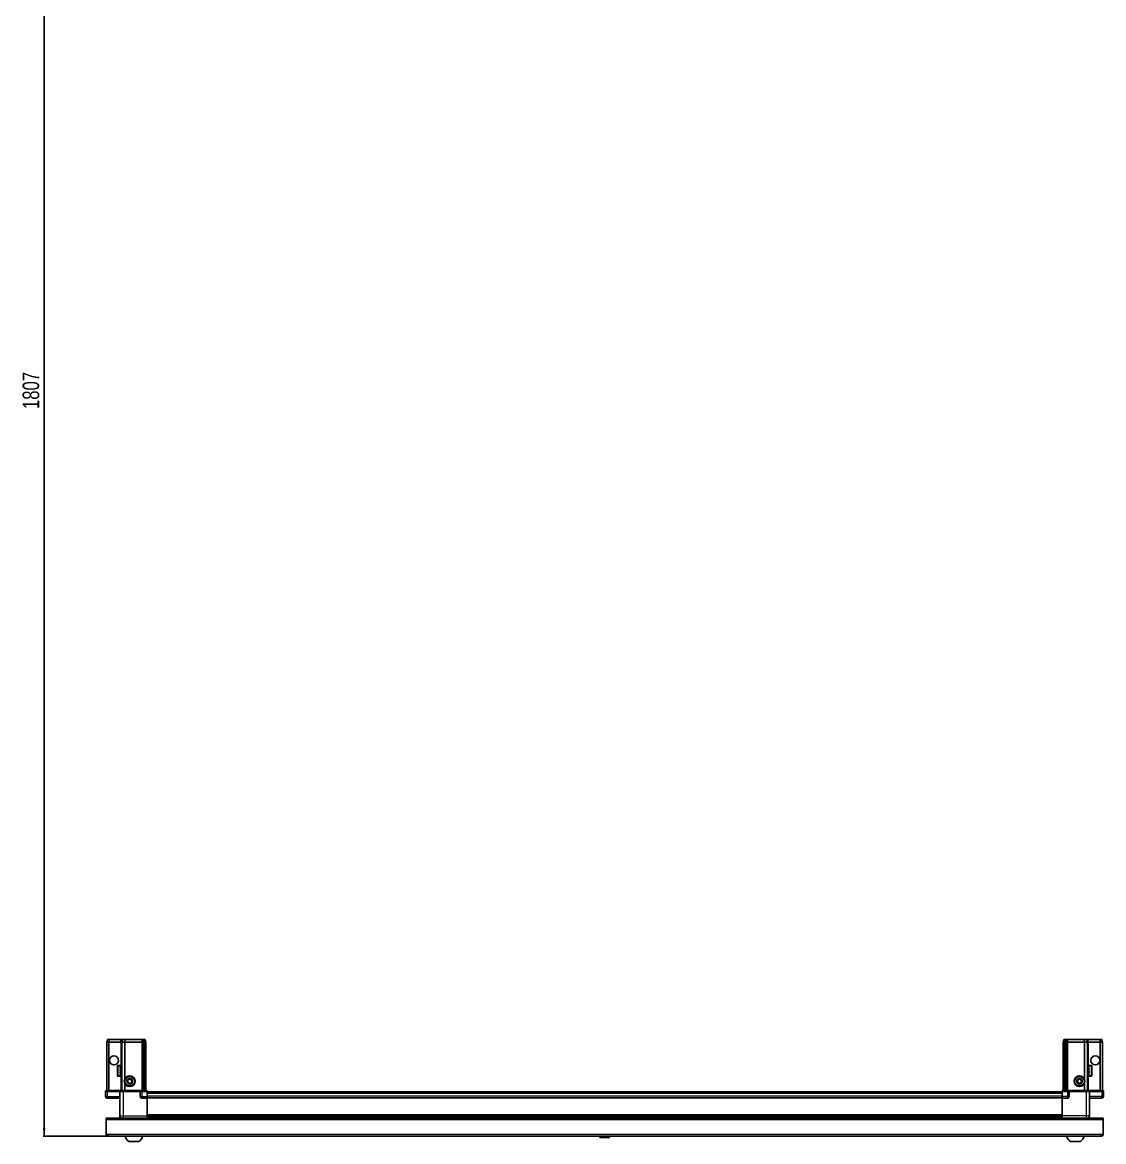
# Model space of a CAD drawing. Header units: millimetres. Extents: x 1315 to 6037, y -1123 to 1662.
# Drawn here: x 1371 to 2671, y -1123 to 223 of the extents above; entities that cross this region are included whole.
import ezdxf

# ---------------------------------------------------------------- set-up
doc = ezdxf.new("R2010")
doc.units = ezdxf.units.MM
doc.layers.add('FORMAT', color=7, linetype='Continuous')
doc.styles.add('SLDTEXTSTYLE0', font='TXT', dxfattribs={"width": 0.75})
doc.dimstyles.new('SLDDIMSTYLE0', dxfattribs={"dimtxt": 20, "dimasz": 10, "dimexe": 0, "dimexo": 0.0625, "dimgap": 5, "dimtad": 2, "dimdec": 1, "dimrnd": 1e-09, "dimzin": 12, "dimdsep": 46, "dimtxsty": 'SLDTEXTSTYLE0', "dimsah": 1, "dimcen": 0.09, "dimadec": 0, "dimazin": 3, "dimtfac": 1, "dimtofl": 0, "dimtmove": 0, "dimatfit": 3, "dimfxl": 0, "dimfrac": 2, "dimtolj": 1, "dimtzin": 12, "dimarcsym": 0})

# ---------------------------------------------------------------- blocks, each defined once
blk = doc.blocks.new('_D_9')
at = {"layer": 'FORMAT'}
for p, q in [((2065, 690.8), (1395.8, 690.8)), ((1396.8, 690.8), (1396.8, -1116.2)), ((1473.4, -1116.2), (1395.8, -1116.2))]:
    blk.add_line(p, q, dxfattribs=at)
for points in [[(1396.8, 690.8), (1395.3, 680.8), (1398.4, 680.8)], [(1396.8, -1116.2), (1398.4, -1106.2), (1395.3, -1106.2)]]:
    blk.add_solid(points, dxfattribs=at)
at = {"layer": 'FORMAT', "insert": (1371, -242.2), "char_height": 20, "attachment_point": 1, "rotation": 90, "style": 'SLDTEXTSTYLE0'}
blk.add_mtext('1807', dxfattribs=at)

msp = doc.modelspace()

# ---------------------------------------------------------------- linework, layer by layer
at = {"color": 7, "linetype": 'Continuous', "lineweight": 25}
for p, q in [((1472.32, -1003.15), (1473.12, -1000.15)), ((1472.32, -1003.15), (1472.32, -1061.45)), ((1474.82, -1003.15), (1472.32, -1003.15)), ((1473.12, -1000.15), (1474.97, -1000.15)), ((1474.82, -1003.15), (1474.97, -1000.15)), ((1474.82, -1003.15), (1474.82, -1061.45)), ((1489.32, -1003.15), (1474.82, -1003.15)), ((1474.97, -1000.15), (1489.32, -1000.15)), ((1489.32, -1000.15), (1491.12, -1000.15)), ((1490.32, -1003.15), (1489.32, -1003.15)), ((1490.32, -1003.15), (1491.12, -1000.15)), ((1493.82, -1003.15), (1490.32, -1003.15)), ((1490.32, -1003.15), (1490.32, -1061.45)), ((1491.12, -1000.15), (1494.15, -1000.15)), ((1494.15, -1000.15), (1493.82, -1003.15)), ((1493.82, -1003.15), (1493.82, -1047.65)), ((1514.32, -1003.15), (1493.82, -1003.15)), ((1494.15, -1000.15), (1514.32, -1000.15)), ((1514.32, -1000.15), (1516.12, -1000.15)), ((1515.32, -1003.15), (1514.32, -1003.15)), ((1516.12, -1000.15), (1515.32, -1003.15)), ((1515.32, -1003.15), (1515.32, -1061.45)), ((1516.32, -1003.15), (1515.32, -1003.15)), ((1516.12, -1000.15), (1516.86, -1000.15)), ((1516.86, -1000.15), (1516.32, -1003.15)), ((1516.32, -1003.15), (1516.32, -1061.45)), ((1517.82, -1003.15), (1516.32, -1003.15)), ((1516.86, -1000.15), (1517.36, -1000.15)), ((1517.36, -1000.15), (1518.52, -1000.15)), ((1517.36, -1000.15), (1517.82, -1003.15)), ((1517.82, -1003.15), (1517.82, -1061.45)), ((1519.32, -1003.15), (1517.82, -1003.15)), ((1518.52, -1000.15), (1519.32, -1003.15)), ((1519.32, -1003.15), (1519.32, -1061.45)), ((2623.12, -1000.15), (2622.32, -1003.15)), ((2622.32, -1003.15), (2623.82, -1003.15)), ((2622.32, -1003.15), (2622.32, -1061.45)), ((2624.28, -1000.15), (2623.12, -1000.15)), ((2624.28, -1000.15), (2623.82, -1003.15)), ((2623.82, -1003.15), (2625.32, -1003.15)), ((2623.82, -1003.15), (2623.82, -1061.45)), ((2624.78, -1000.15), (2624.28, -1000.15)), ((2624.78, -1000.15), (2625.32, -1003.15)), ((2625.52, -1000.15), (2624.78, -1000.15)), ((2625.32, -1003.15), (2626.32, -1003.15)), ((2625.32, -1003.15), (2625.32, -1061.45)), ((2625.52, -1000.15), (2626.32, -1003.15)), ((2627.32, -1000.15), (2625.52, -1000.15)), ((2626.32, -1003.15), (2626.32, -1061.45)), ((2626.32, -1003.15), (2627.32, -1003.15)), ((2647.49, -1000.15), (2627.32, -1000.15)), ((2627.32, -1003.15), (2647.82, -1003.15)), ((2647.49, -1000.15), (2647.82, -1003.15)), ((2650.52, -1000.15), (2647.49, -1000.15)), ((2647.82, -1003.15), (2647.82, -1047.65)), ((2647.82, -1003.15), (2651.32, -1003.15)), ((2651.32, -1003.15), (2650.52, -1000.15)), ((2652.32, -1000.15), (2650.52, -1000.15)), ((2651.32, -1003.15), (2651.32, -1061.45)), ((2651.32, -1003.15), (2652.32, -1003.15)), ((2666.67, -1000.15), (2652.32, -1000.15)), ((2652.32, -1003.15), (2666.82, -1003.15)), ((2666.82, -1003.15), (2666.67, -1000.15)), ((2668.52, -1000.15), (2666.67, -1000.15)), ((2666.82, -1003.15), (2666.82, -1061.45)), ((2666.82, -1003.15), (2669.32, -1003.15)), ((2669.32, -1003.15), (2668.52, -1000.15)), ((2669.32, -1003.15), (2669.32, -1061.45)), ((1485.12, -1043.35), (1485.12, -1031.95)), ((1488.32, -1031.15), (1485.92, -1031.15)), ((1488.32, -1031.15), (1488.32, -1031.16)), ((1488.32, -1031.16), (1488.82, -1031.16)), ((1488.32, -1031.35), (1488.82, -1031.35)), ((1488.32, -1031.35), (1488.32, -1031.56)), ((1488.32, -1031.56), (1488.82, -1031.56)), ((1488.32, -1032.14), (1488.82, -1032.14)), ((1488.32, -1032.14), (1488.32, -1032.57)), ((1488.32, -1032.57), (1488.82, -1032.57)), ((1488.32, -1033.47), (1488.82, -1033.47)), ((1488.32, -1033.47), (1488.32, -1034.07)), ((1488.32, -1034.07), (1488.82, -1034.07)), ((1488.32, -1035.22), (1488.82, -1035.22)), ((1488.32, -1035.22), (1488.32, -1035.92)), ((1488.82, -1031.35), (1488.82, -1031.16)), ((1488.82, -1031.56), (1488.82, -1031.35)), ((1488.82, -1032.14), (1488.82, -1031.56)), ((1488.82, -1032.57), (1488.82, -1032.14)), ((1488.82, -1033.47), (1488.82, -1032.57)), ((1488.92, -1033.25), (1488.82, -1033.25)), ((1488.82, -1034.07), (1488.82, -1033.47)), ((1488.82, -1035.22), (1488.82, -1034.07)), ((1488.82, -1035.92), (1488.82, -1035.22)), ((1488.92, -1042.05), (1488.92, -1033.25)), ((1489.8, -1034.34), (1489.32, -1033.65)), ((1489.32, -1041.65), (1489.32, -1033.65)), ((1490.29, -1033.65), (1489.8, -1034.34)), ((1489.8, -1040.96), (1489.8, -1034.34)), ((1490.32, -1033.65), (1490.29, -1033.65)), ((1490.29, -1041.65), (1490.29, -1033.65)), ((2651.35, -1033.65), (2651.32, -1033.65)), ((2651.84, -1034.34), (2651.35, -1033.65)), ((2651.35, -1033.65), (2651.35, -1041.65)), ((2652.32, -1033.65), (2651.84, -1034.34)), ((2651.84, -1034.34), (2651.84, -1040.96)), ((2652.32, -1033.65), (2652.32, -1041.65)), ((2652.82, -1033.25), (2652.72, -1033.25)), ((2652.72, -1033.25), (2652.72, -1042.05)), ((2655.72, -1031.15), (2652.82, -1031.15)), ((2653.32, -1031.15), (2652.82, -1031.15)), ((2652.82, -1031.15), (2652.82, -1031.2)), ((2652.82, -1031.2), (2652.82, -1031.49)), ((2653.32, -1031.2), (2652.82, -1031.2)), ((2653.32, -1031.49), (2652.82, -1031.49)), ((2652.82, -1031.49), (2652.82, -1031.76)), ((2653.32, -1031.76), (2652.82, -1031.76)), ((2652.82, -1031.76), (2652.82, -1032.42)), ((2653.32, -1032.42), (2652.82, -1032.42)), ((2652.82, -1032.42), (2652.82, -1032.89)), ((2652.82, -1032.89), (2652.82, -1033.87)), ((2653.32, -1032.89), (2652.82, -1032.89)), ((2653.32, -1033.87), (2652.82, -1033.87)), ((2652.82, -1033.87), (2652.82, -1034.5)), ((2652.82, -1034.5), (2652.82, -1035.69)), ((2653.32, -1034.5), (2652.82, -1034.5)), ((2653.32, -1035.69), (2652.82, -1035.69)), ((2652.82, -1035.69), (2652.82, -1036.32)), ((2653.32, -1031.2), (2653.32, -1031.15)), ((2653.32, -1031.76), (2653.32, -1031.49)), ((2653.32, -1032.89), (2653.32, -1032.42)), ((2653.32, -1034.5), (2653.32, -1033.87)), ((2653.32, -1036.41), (2653.32, -1035.69)), ((2656.52, -1031.95), (2656.52, -1043.35)), ((1485.92, -1044.15), (1488.32, -1044.15)), ((1488.32, -1035.92), (1488.82, -1035.92)), ((1488.32, -1037.2), (1488.82, -1037.2)), ((1488.32, -1037.2), (1488.32, -1037.94)), ((1488.32, -1037.35), (1488.82, -1037.35)), ((1488.32, -1037.85), (1488.82, -1037.85)), ((1488.32, -1037.94), (1488.82, -1037.94)), ((1488.32, -1039.23), (1488.82, -1039.23)), ((1488.32, -1039.23), (1488.32, -1039.93)), ((1488.32, -1039.93), (1488.82, -1039.93)), ((1488.32, -1041.1), (1488.82, -1041.1)), ((1488.32, -1041.1), (1488.32, -1041.7)), ((1488.32, -1041.7), (1488.82, -1041.7)), ((1488.32, -1042.63), (1488.82, -1042.63)), ((1488.32, -1042.63), (1488.32, -1043.07)), ((1488.32, -1043.07), (1488.82, -1043.07)), ((1488.32, -1043.68), (1488.82, -1043.68)), ((1488.32, -1043.68), (1488.32, -1043.92)), ((1488.32, -1043.92), (1488.82, -1043.92)), ((1488.32, -1044.14), (1488.82, -1044.14)), ((1488.32, -1044.14), (1488.32, -1044.15)), ((1488.32, -1044.15), (1488.82, -1044.15)), ((1488.82, -1037.2), (1488.82, -1035.92)), ((1488.82, -1037.35), (1488.82, -1037.2)), ((1488.82, -1037.94), (1488.82, -1037.85)), ((1488.82, -1039.23), (1488.82, -1037.94)), ((1488.82, -1039.93), (1488.82, -1039.23)), ((1488.82, -1041.1), (1488.82, -1039.93)), ((1488.82, -1041.7), (1488.82, -1041.1)), ((1488.82, -1042.63), (1488.82, -1041.7)), ((1488.82, -1042.05), (1488.92, -1042.05)), ((1488.82, -1043.07), (1488.82, -1042.63)), ((1488.82, -1043.68), (1488.82, -1043.07)), ((1488.82, -1043.92), (1488.82, -1043.68)), ((1488.82, -1044.14), (1488.82, -1043.92)), ((1488.82, -1044.15), (1488.82, -1044.14)), ((1489.32, -1041.65), (1489.8, -1040.96)), ((1489.8, -1040.96), (1490.29, -1041.65)), ((1490.29, -1041.65), (1490.32, -1041.65)), ((2651.32, -1041.65), (2651.35, -1041.65)), ((2651.35, -1041.65), (2651.84, -1040.96)), ((2651.84, -1040.96), (2652.32, -1041.65)), ((2652.72, -1042.05), (2652.82, -1042.05)), ((2653.32, -1036.32), (2652.82, -1036.32)), ((2652.82, -1036.41), (2652.82, -1037.7)), ((2653.32, -1036.41), (2652.82, -1036.41)), ((2653.32, -1037.7), (2652.82, -1037.7)), ((2653.32, -1038.18), (2652.82, -1038.18)), ((2652.82, -1038.18), (2652.82, -1038.44)), ((2652.82, -1038.44), (2652.82, -1039.71)), ((2653.32, -1038.44), (2652.82, -1038.44)), ((2653.32, -1039.71), (2652.82, -1039.71)), ((2652.82, -1039.71), (2652.82, -1040.39)), ((2652.82, -1040.39), (2652.82, -1041.51)), ((2653.32, -1040.39), (2652.82, -1040.39)), ((2653.32, -1041.51), (2652.82, -1041.51)), ((2652.82, -1041.51), (2652.82, -1042.08)), ((2652.82, -1042.08), (2652.82, -1042.94)), ((2653.32, -1042.08), (2652.82, -1042.08)), ((2653.32, -1042.94), (2652.82, -1042.94)), ((2652.82, -1042.94), (2652.82, -1043.33)), ((2652.82, -1043.33), (2652.82, -1043.85)), ((2653.32, -1043.33), (2652.82, -1043.33)), ((2653.32, -1043.85), (2652.82, -1043.85)), ((2652.82, -1043.85), (2652.82, -1044.03)), ((2652.82, -1044.03), (2652.82, -1044.15)), ((2653.32, -1044.03), (2652.82, -1044.03)), ((2652.82, -1044.15), (2655.72, -1044.15)), ((2653.32, -1038.44), (2653.32, -1037.7)), ((2653.32, -1040.39), (2653.32, -1039.71)), ((2653.32, -1042.08), (2653.32, -1041.51)), ((2653.32, -1043.33), (2653.32, -1042.94)), ((2653.32, -1044.03), (2653.32, -1043.85)), ((1471.32, -1061.45), (1470.82, -1062.32)), ((1470.82, -1062.65), (1470.82, -1062.32)), ((1470.82, -1062.65), (1472.82, -1062.65)), ((1470.82, -1062.65), (1470.82, -1068.65)), ((1472.82, -1061.45), (1471.32, -1061.45)), ((1472.82, -1061.45), (1487.62, -1061.45)), ((1487.62, -1062.65), (1472.82, -1062.65)), ((1472.82, -1062.65), (1487.62, -1062.65)), ((1487.62, -1061.45), (1487.82, -1061.45)), ((1487.82, -1062.65), (1487.62, -1062.65)), ((1487.82, -1062.65), (1487.82, -1061.45)), ((1487.82, -1061.45), (1491.82, -1061.45)), ((1491.82, -1062.65), (1487.82, -1062.65)), ((1487.82, -1062.65), (1487.82, -1091.65)), ((1491.82, -1061.45), (1512.12, -1061.45)), ((1512.12, -1062.65), (1491.82, -1062.65)), ((1493.82, -1052.65), (1493.82, -1061.45)), ((1512.12, -1061.45), (1512.32, -1061.45)), ((1512.32, -1062.65), (1512.12, -1062.65)), ((1512.32, -1062.65), (1512.32, -1061.45)), ((1513, -1061.45), (1512.32, -1061.45)), ((1512.32, -1062.65), (1514.32, -1062.65)), ((1512.32, -1062.65), (1512.32, -1068.65)), ((1513, -1061.45), (1520.82, -1061.45)), ((1520.82, -1062.32), (1514.32, -1062.32)), ((1520.82, -1062.65), (1514.32, -1062.65)), ((1514.32, -1062.65), (1520.82, -1062.65)), ((1520.82, -1061.45), (1520.82, -1062.32)), ((1520.82, -1062.32), (1520.82, -1062.32)), ((1520.82, -1062.65), (1520.82, -1062.32)), ((1520.82, -1062.65), (1520.82, -1062.65)), ((1520.82, -1062.65), (1520.82, -1068.65)), ((2620.82, -1062.8), (1520.82, -1062.8)), ((2620.82, -1062.32), (2620.82, -1061.45)), ((2620.82, -1061.45), (2628.64, -1061.45)), ((2627.32, -1062.32), (2620.82, -1062.32)), ((2620.82, -1062.65), (2620.82, -1062.32)), ((2627.32, -1062.65), (2620.82, -1062.65)), ((2620.82, -1062.65), (2620.82, -1068.65)), ((2627.32, -1062.65), (2629.32, -1062.65)), ((2629.32, -1062.65), (2627.32, -1062.65)), ((2629.32, -1061.45), (2628.64, -1061.45)), ((2629.32, -1062.65), (2629.32, -1061.45)), ((2629.32, -1061.45), (2629.52, -1061.45)), ((2629.52, -1062.65), (2629.32, -1062.65)), ((2629.32, -1062.65), (2629.32, -1068.65)), ((2629.52, -1061.45), (2649.82, -1061.45)), ((2649.82, -1062.65), (2629.52, -1062.65)), ((2647.82, -1052.65), (2647.82, -1061.45)), ((2649.82, -1061.45), (2653.82, -1061.45)), ((2653.82, -1062.65), (2649.82, -1062.65)), ((2653.82, -1062.65), (2653.82, -1061.45)), ((2653.82, -1061.45), (2654.02, -1061.45)), ((2654.02, -1062.65), (2653.82, -1062.65)), ((2653.82, -1062.65), (2653.82, -1091.65)), ((2654.02, -1061.45), (2668.82, -1061.45)), ((2668.82, -1062.65), (2654.02, -1062.65)), ((2670.32, -1061.45), (2668.82, -1061.45)), ((2668.82, -1062.65), (2670.82, -1062.65)), ((2670.82, -1062.32), (2670.32, -1061.45)), ((2670.82, -1062.32), (2670.32, -1061.45)), ((2670.82, -1062.65), (2670.82, -1062.32)), ((2670.82, -1062.65), (2670.82, -1062.32)), ((2670.82, -1062.65), (2670.82, -1062.65)), ((2670.82, -1062.65), (2670.82, -1068.65)), ((1487.82, -1070.65), (1472.82, -1070.65)), ((1520.82, -1070.65), (1514.32, -1070.65)), ((1520.82, -1068.65), (1520.82, -1070.65)), ((2620.82, -1070), (1520.82, -1070)), ((1520.82, -1091.65), (1520.82, -1070.65)), ((2620.82, -1068.65), (2620.82, -1070.65)), ((2620.82, -1070.65), (2627.32, -1070.65)), ((2620.82, -1091.65), (2620.82, -1070.65)), ((2653.82, -1070.65), (2668.82, -1070.65)), ((1471.32, -1096.75), (1471.32, -1094.65)), ((1471.32, -1094.65), (2670.32, -1094.65)), ((1471.32, -1114.05), (1471.32, -1096.75)), ((1486.32, -1094.55), (1473.42, -1094.55)), ((1486.32, -1094.55), (1486.32, -1094.65)), ((1520.82, -1092.68), (2620.82, -1092.68)), ((1520.82, -1092.71), (2620.82, -1092.71)), ((1544.7, -1094.5), (1520.82, -1094.5)), ((1539.32, -1094.65), (1539.32, -1094.5)), ((1539.36, -1094.65), (1539.36, -1094.5)), ((1539.63, -1094.65), (1539.63, -1094.5)), ((1539.89, -1094.65), (1539.89, -1094.5)), ((1540.54, -1094.65), (1540.54, -1094.5)), ((1541.01, -1094.65), (1541.01, -1094.5)), ((1541.97, -1094.65), (1541.97, -1094.5)), ((1542.59, -1094.65), (1542.59, -1094.5)), ((1543.78, -1094.65), (1543.78, -1094.5)), ((1544.44, -1094.65), (1544.44, -1094.5)), ((1544.49, -1094.65), (1544.49, -1094.5)), ((1545.79, -1094.5), (1544.7, -1094.5)), ((1546.52, -1094.5), (1545.79, -1094.5)), ((1545.79, -1094.65), (1545.79, -1094.5)), ((1545.79, -1094.5), (1545.79, -1094.5)), ((1545.8, -1094.65), (1545.8, -1094.5)), ((1546.3, -1094.65), (1546.3, -1094.5)), ((1546.52, -1094.65), (1546.52, -1094.5)), ((1546.94, -1094.5), (1546.52, -1094.5)), ((1546.52, -1094.5), (1546.52, -1094.5)), ((2594.7, -1094.5), (1546.94, -1094.5)), ((1547.8, -1094.65), (1547.8, -1094.5)), ((1548.49, -1094.65), (1548.49, -1094.5)), ((1549.61, -1094.65), (1549.61, -1094.5)), ((1550.19, -1094.65), (1550.19, -1094.5)), ((1551.06, -1094.65), (1551.06, -1094.5)), ((1551.46, -1094.65), (1551.46, -1094.5)), ((1551.99, -1094.65), (1551.99, -1094.5)), ((1552.18, -1094.65), (1552.18, -1094.5)), ((1552.32, -1094.65), (1552.32, -1094.5)), ((2589.32, -1094.65), (2589.32, -1094.5)), ((2589.49, -1094.65), (2589.49, -1094.5)), ((2589.7, -1094.65), (2589.7, -1094.5)), ((2590.26, -1094.65), (2590.26, -1094.5)), ((2590.68, -1094.65), (2590.68, -1094.5)), ((2591.58, -1094.65), (2591.58, -1094.5)), ((2592.16, -1094.65), (2592.16, -1094.5)), ((2593.31, -1094.65), (2593.31, -1094.5)), ((2594, -1094.65), (2594, -1094.5)), ((2595.28, -1094.5), (2594.7, -1094.5)), ((2595.28, -1094.65), (2595.28, -1094.5)), ((2595.29, -1094.5), (2595.28, -1094.5)), ((2596.02, -1094.5), (2595.29, -1094.5)), ((2595.46, -1094.65), (2595.46, -1094.5)), ((2595.96, -1094.65), (2595.96, -1094.5)), ((2596.02, -1094.65), (2596.02, -1094.5)), ((2597.05, -1094.5), (2596.02, -1094.5)), ((2596.02, -1094.5), (2596.02, -1094.5)), ((2620.82, -1094.5), (2596.94, -1094.5)), ((2597.31, -1094.65), (2597.31, -1094.5)), ((2598.02, -1094.65), (2598.02, -1094.5)), ((2599.19, -1094.65), (2599.19, -1094.5)), ((2599.8, -1094.65), (2599.8, -1094.5)), ((2600.75, -1094.65), (2600.75, -1094.5)), ((2601.19, -1094.65), (2601.19, -1094.5)), ((2601.82, -1094.65), (2601.82, -1094.5)), ((2602.06, -1094.65), (2602.06, -1094.5)), ((2602.3, -1094.65), (2602.3, -1094.5)), ((2602.32, -1094.65), (2602.32, -1094.5)), ((2620.97, -1094.65), (2620.97, -1091.65)), ((2655.32, -1094.55), (2655.32, -1094.65)), ((2655.32, -1094.55), (2668.22, -1094.55)), ((2670.32, -1094.65), (2670.32, -1096.75)), ((2670.32, -1096.75), (2670.32, -1114.05)), ((1473.42, -1114.05), (1471.32, -1114.05)), ((1473.42, -1114.05), (1473.42, -1116.15)), ((2668.22, -1116.15), (1473.42, -1116.15)), ((2066.02, -1116.15), (2065.03, -1117.14)), ((2076.6, -1117.14), (2075.62, -1116.15)), ((2670.32, -1114.05), (2668.22, -1114.05)), ((2668.22, -1116.15), (2668.22, -1114.05)), ((1498.82, -1122.75), (1510.82, -1122.75)), ((2065.03, -1117.14), (2065.03, -1117.65)), ((2076.6, -1117.14), (2065.03, -1117.14)), ((2076.6, -1117.65), (2065.03, -1117.65)), ((2076.6, -1117.65), (2076.6, -1117.14)), ((2630.82, -1122.75), (2642.82, -1122.75))]:
    msp.add_line(p, q, dxfattribs=at)
at = {"color": 8, "linetype": 'Continuous', "lineweight": 18}
for p, q in [((1489.32, -1003.15), (1489.32, -1000.15)), ((1489.32, -1003.15), (1489.32, -1033.65)), ((1514.32, -1000.15), (1514.32, -1003.15)), ((1514.32, -1003.15), (1514.32, -1061.45)), ((2627.32, -1000.15), (2627.32, -1003.15)), ((2627.32, -1003.15), (2627.32, -1061.45)), ((2652.32, -1003.15), (2652.32, -1000.15)), ((2652.32, -1003.15), (2652.32, -1033.65)), ((1485.92, -1044.15), (1485.92, -1031.15)), ((2655.72, -1031.15), (2655.72, -1044.15)), ((1489.32, -1041.65), (1489.32, -1061.45)), ((2652.32, -1041.65), (2652.32, -1061.45)), ((1472.82, -1062.65), (1472.82, -1061.45)), ((1472.82, -1062.65), (1472.82, -1068.65)), ((1487.62, -1062.65), (1487.62, -1061.45)), ((1491.82, -1062.65), (1491.82, -1061.45)), ((1491.82, -1062.65), (1491.82, -1091.65)), ((1512.12, -1062.65), (1512.12, -1061.45)), ((1514.32, -1062.65), (1514.32, -1062.32)), ((1514.32, -1062.65), (1514.32, -1068.65)), ((1520.82, -1062.65), (1520.82, -1062.32)), ((2627.32, -1062.65), (2627.32, -1062.32)), ((2627.32, -1062.65), (2627.32, -1068.65)), ((2629.52, -1061.45), (2629.52, -1062.65)), ((2649.82, -1062.65), (2649.82, -1061.45)), ((2649.82, -1062.65), (2649.82, -1091.65)), ((2654.02, -1061.45), (2654.02, -1062.65)), ((2668.82, -1062.65), (2668.82, -1061.45)), ((2668.82, -1062.65), (2668.82, -1068.65)), ((1470.82, -1068.65), (1472.82, -1068.65)), ((1472.82, -1068.65), (1487.82, -1068.65)), ((1472.82, -1070.65), (1472.82, -1068.65)), ((1512.32, -1068.65), (1514.32, -1068.65)), ((1514.32, -1068.65), (1520.82, -1068.65)), ((1514.32, -1068.65), (1514.32, -1070.65)), ((2620.82, -1064.8), (1520.82, -1064.8)), ((2620.82, -1068), (1520.82, -1068)), ((2620.82, -1070.65), (1520.82, -1070.65)), ((2627.32, -1068.65), (2620.82, -1068.65)), ((2629.32, -1068.65), (2627.32, -1068.65)), ((2627.32, -1068.65), (2627.32, -1070.65)), ((2668.82, -1068.65), (2653.82, -1068.65)), ((2670.82, -1068.65), (2668.82, -1068.65)), ((2668.82, -1070.65), (2668.82, -1068.65)), ((2670.32, -1096.75), (1471.32, -1096.75)), ((1473.42, -1094.65), (1473.42, -1094.55)), ((1491.82, -1091.65), (1520.82, -1091.65)), ((1520.82, -1090.05), (2620.82, -1090.05)), ((2620.82, -1091.47), (1520.82, -1091.47)), ((1520.82, -1093.92), (2620.82, -1093.92)), ((2649.82, -1091.65), (2620.82, -1091.65)), ((2668.22, -1094.65), (2668.22, -1094.55)), ((2668.22, -1114.05), (1473.42, -1114.05))]:
    msp.add_line(p, q, dxfattribs=at)
at = {"color": 7, "linetype": 'Continuous', "lineweight": 25, "flags": 128}
for points in [[(1473.42, -1094.55), (1473.01, -1094.59), (1472.78, -1094.65)], [(2668.86, -1094.65), (2668.63, -1094.59), (2668.22, -1094.55)]]:
    msp.add_lwpolyline(points, dxfattribs=at)
at = {"color": 7, "linetype": 'Continuous', "lineweight": 25}
for centre, radius in [((1480.82, -1025.15), 5.5), ((2660.82, -1025.15), 5.5), ((1499.82, -1050.15), 6.5), ((1499.82, -1050.15), 3.46), ((2641.82, -1050.15), 6.5), ((2641.82, -1050.15), 3.46)]:
    msp.add_circle(centre, radius, dxfattribs=at)
at = {"color": 8, "linetype": 'Continuous', "lineweight": 18}
for centre in [(1499.82, -1050.15), (2641.82, -1050.15)]:
    msp.add_circle(centre, 5.7, dxfattribs=at)
at = {"color": 7, "linetype": 'Continuous', "lineweight": 25}
for centre, radius, start, end in [((1485.92, -1031.95), 0.8, 90, 180), ((1489.32, -1033.25), 0.4, 180, 270), ((2652.32, -1033.25), 0.4, 270, 360), ((2655.72, -1031.95), 0.8, 0, 90), ((1485.92, -1043.35), 0.8, 180, 270), ((1489.32, -1042.05), 0.4, 90, 180), ((1499.82, -1050.15), 2.5, 147.37605, 207.37605), ((1499.82, -1050.15), 2.5, 87.37605, 147.37605), ((1499.82, -1050.15), 2.5, 27.37605, 87.37605), ((1499.82, -1050.15), 2.5, 327.37605, 27.37605), ((2641.82, -1050.15), 2.5, 134.67671, 194.67671), ((2641.82, -1050.15), 2.5, 74.67671, 134.67671), ((2641.82, -1050.15), 2.5, 14.67671, 74.67671), ((2652.32, -1042.05), 0.4, 0, 90), ((2655.72, -1043.35), 0.8, 270, 360), ((1499.82, -1050.15), 2.5, 207.37605, 267.37605), ((1499.82, -1050.15), 2.5, 267.37605, 327.37605), ((2641.82, -1050.15), 2.5, 194.67671, 254.67671), ((2641.82, -1050.15), 2.5, 254.67671, 314.67671), ((2641.82, -1050.15), 2.5, 314.67671, 14.67671), ((1472.82, -1068.65), 2, 180, 270), ((1514.32, -1068.65), 2, 180, 270), ((2627.32, -1068.65), 2, 270, 0), ((2668.82, -1068.65), 2, 270, 0), ((1473.42, -1114.05), 2.1, 180, 270), ((1473.42, -1114.05), 0.6, 180, 270), ((1505.84, -1113.13), 11.91, 194.70035, 233.8734), ((1503.8, -1113.13), 11.91, 306.1266, 345.29965), ((2637.84, -1113.13), 11.91, 194.70035, 233.8734), ((2635.8, -1113.13), 11.91, 306.1266, 345.29965), ((2668.22, -1114.05), 2.1, 270, 360), ((2668.22, -1114.05), 0.6, 270, 360)]:
    msp.add_arc(centre, radius, start, end, dxfattribs=at)
for centre, start_param, end_param in [((1514.32, -1058.85), 2.4188584, 3.1415927), ((2627.32, -1058.85), 3.1415927, 3.8643269)]:
    msp.add_ellipse(centre, major_axis=(0, 3.46), ratio=0.5773503, start_param=start_param, end_param=end_param, dxfattribs=at)
for points, knots in [([(1496.94, -1050.02), (1497.21, -1049.59), (1497.73, -1048.77), (1498.25, -1047.97), (1498.49, -1047.59)], [0, 0, 0, 0, 0.53468586, 1, 1, 1, 1]), ([(1498.49, -1047.59), (1499.01, -1047.61), (1499.97, -1047.66), (1500.93, -1047.7), (1501.38, -1047.72)], [0, 0, 0, 0, 0.5346859, 1, 1, 1, 1]), ([(1501.38, -1047.72), (1501.53, -1048.03), (1501.91, -1048.76), (1502.37, -1049.64), (1502.65, -1050.17), (1502.7, -1050.28)], [0, 0, 0, 0, 0.3629006, 0.8668753, 1, 1, 1, 1]), ([(2639.04, -1049.39), (2639.4, -1049.03), (2640.09, -1048.35), (2640.77, -1047.67), (2641.09, -1047.36)], [0, 0, 0, 0, 0.53468586, 1, 1, 1, 1]), ([(2641.09, -1047.36), (2641.59, -1047.5), (2642.52, -1047.75), (2643.44, -1048), (2643.87, -1048.12)], [0, 0, 0, 0, 0.5346859, 1, 1, 1, 1]), ([(2643.87, -1048.12), (2643.9, -1048.24), (2644.06, -1048.82), (2644.31, -1049.79), (2644.52, -1050.58), (2644.6, -1050.92)], [0, 0, 0, 0, 0.1331247, 0.6370994, 1, 1, 1, 1]), ([(1498.26, -1052.58), (1498.21, -1052.47), (1497.93, -1051.94), (1497.47, -1051.06), (1497.09, -1050.33), (1496.94, -1050.02)], [0, 0, 0, 0, 0.1331247, 0.6370994, 1, 1, 1, 1]), ([(1501.15, -1052.72), (1500.63, -1052.69), (1499.67, -1052.65), (1498.71, -1052.6), (1498.26, -1052.58)], [0, 0, 0, 0, 0.5346859, 1, 1, 1, 1]), ([(1502.7, -1050.28), (1502.43, -1050.72), (1501.91, -1051.53), (1501.39, -1052.34), (1501.15, -1052.72)], [0, 0, 0, 0, 0.5346859, 1, 1, 1, 1]), ([(2639.77, -1052.18), (2639.68, -1051.85), (2639.47, -1051.05), (2639.22, -1050.09), (2639.07, -1049.51), (2639.04, -1049.39)], [0, 0, 0, 0, 0.36290056, 0.86687533, 1, 1, 1, 1]), ([(2642.55, -1052.95), (2642.05, -1052.81), (2641.12, -1052.55), (2640.2, -1052.3), (2639.77, -1052.18)], [0, 0, 0, 0, 0.5346859, 1, 1, 1, 1]), ([(2644.6, -1050.92), (2644.24, -1051.28), (2643.55, -1051.96), (2642.87, -1052.63), (2642.55, -1052.95)], [0, 0, 0, 0, 0.53468586, 1, 1, 1, 1]), ([(1487.82, -1091.65), (1487.87, -1092.09), (1487.94, -1092.77), (1488.37, -1093.59), (1488.83, -1094.14), (1489.23, -1094.5), (1489.5, -1094.63), (1489.54, -1094.65)], [0, 0, 0, 0, 0.3630185, 0.5584377, 0.7580039, 0.9575702, 1, 1, 1, 1]), ([(1520.82, -1091.65), (1520.82, -1092.05), (1520.82, -1092.84), (1520.82, -1093.86), (1520.82, -1094.49), (1520.82, -1094.64), (1520.82, -1094.65)], [0, 0, 0, 0, 0.32552014, 0.65104028, 0.97656042, 1, 1, 1, 1]), ([(2620.82, -1091.65), (2620.82, -1092.05), (2620.82, -1092.84), (2620.82, -1093.86), (2620.82, -1094.49), (2620.82, -1094.64), (2620.82, -1094.65)], [0, 0, 0, 0, 0.3255201, 0.6510403, 0.9765604, 1, 1, 1, 1]), ([(2653.82, -1091.65), (2653.77, -1092.09), (2653.7, -1092.77), (2653.27, -1093.59), (2652.81, -1094.14), (2652.41, -1094.5), (2652.14, -1094.63), (2652.1, -1094.65)], [0, 0, 0, 0, 0.36301846, 0.55843766, 0.75800394, 0.95757021, 1, 1, 1, 1])]:
    msp.add_open_spline(points, degree=3, knots=knots, dxfattribs=at)
at = {"color": 8, "linetype": 'Continuous', "lineweight": 18}
for points in [[(1487.82, -1091.65), (1487.88, -1091.65), (1488, -1091.65), (1488.93, -1091.65), (1490.25, -1091.65), (1491.3, -1091.65), (1491.82, -1091.65)], [(2653.82, -1091.65), (2653.76, -1091.65), (2653.64, -1091.65), (2652.71, -1091.65), (2651.39, -1091.65), (2650.34, -1091.65), (2649.82, -1091.65)]]:
    msp.add_open_spline(points, degree=3, dxfattribs=at)
for points, knots in [([(1491.82, -1091.65), (1491.82, -1092.09), (1491.82, -1092.77), (1491.82, -1093.59), (1491.82, -1094.14), (1491.82, -1094.5), (1491.82, -1094.63), (1491.82, -1094.65)], [0, 0, 0, 0, 0.36301846, 0.55843766, 0.75800394, 0.95757021, 1, 1, 1, 1]), ([(2649.82, -1091.65), (2649.82, -1092.09), (2649.82, -1092.77), (2649.82, -1093.59), (2649.82, -1094.14), (2649.82, -1094.5), (2649.82, -1094.63), (2649.82, -1094.65)], [0, 0, 0, 0, 0.3630185, 0.5584377, 0.7580039, 0.9575702, 1, 1, 1, 1])]:
    msp.add_open_spline(points, degree=3, knots=knots, dxfattribs=at)

# ---------------------------------------------------------------- dimensions: what is measured, and where the dimension line sits
at = {"layer": 'FORMAT'}
dim = msp.add_linear_dim(base=(1396.82, -1116.15), p1=(2065.03, 690.85), p2=(1473.42, -1116.15), angle=90, dimstyle='SLDDIMSTYLE0', dxfattribs=at)
dim.commit()
dim.dimension.update_dxf_attribs({"geometry": '_D_9', "text_midpoint": (1396.82, -212.65), "dimtype": 160})

doc.saveas('drawing.dxf')
